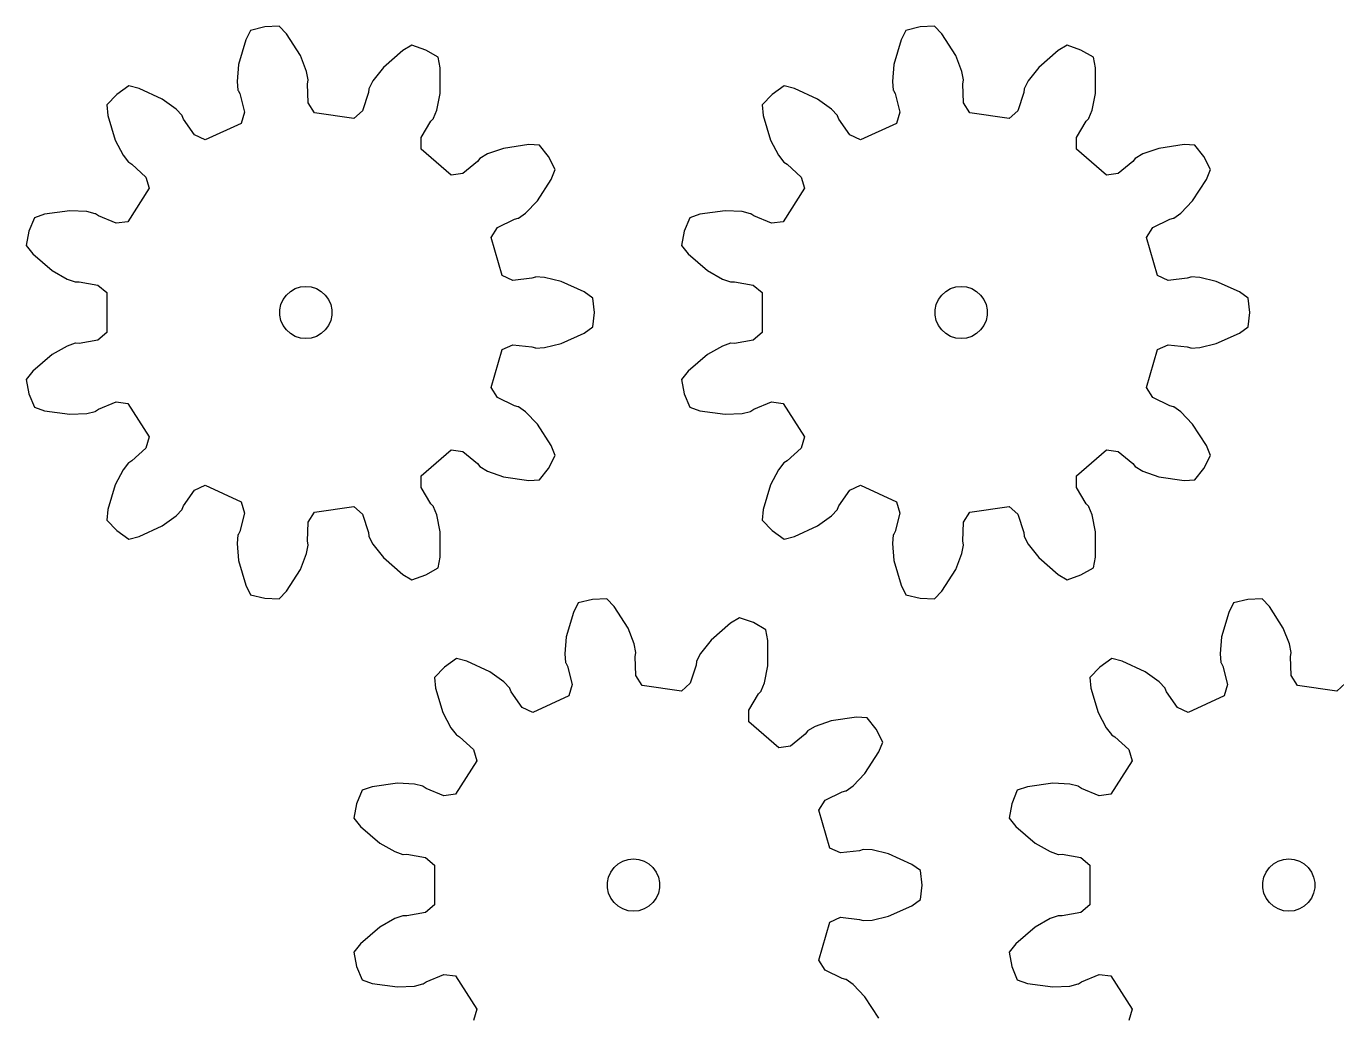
# Model space of a CAD drawing. Extents: x 0 to 183, y 0 to 230.
# Drawn here: x 0 to 75.2, y 173.3 to 229.9 of the extents above; entities that cross this region are included whole.
import ezdxf

# ---------------------------------------------------------------- set-up
doc = ezdxf.new("R2010")
doc.units = 0

msp = doc.modelspace()

# ---------------------------------------------------------------- linework, layer by layer
for p, q in [((12.873, 229.69), (12.594, 229.144)), ((13.684, 229.887), (12.873, 229.69)), ((14.517, 229.927), (13.684, 229.887)), ((14.939, 229.481), (14.517, 229.927)), ((15.726, 228.247), (14.939, 229.481)), ((50.465, 229.69), (50.185, 229.144)), ((51.276, 229.887), (50.465, 229.69)), ((52.109, 229.927), (51.276, 229.887)), ((52.531, 229.481), (52.109, 229.927)), ((53.318, 228.247), (52.531, 229.481)), ((12.594, 229.144), (12.187, 227.738)), ((22.127, 228.833), (21.597, 228.524)), ((22.916, 228.56), (22.127, 228.833)), ((23.638, 228.143), (22.916, 228.56)), ((50.185, 229.144), (49.778, 227.738)), ((59.719, 228.833), (59.188, 228.524)), ((60.507, 228.56), (59.719, 228.833)), ((61.23, 228.143), (60.507, 228.56)), ((16.087, 227.335), (15.726, 228.247)), ((21.597, 228.524), (20.494, 227.561)), ((23.752, 227.539), (23.638, 228.143)), ((53.679, 227.335), (53.318, 228.247)), ((59.188, 228.524), (58.086, 227.561)), ((61.344, 227.539), (61.23, 228.143)), ((12.187, 227.738), (12.097, 226.761)), ((16.18, 226.844), (16.087, 227.335)), ((20.494, 227.561), (19.891, 226.788)), ((23.747, 226.076), (23.752, 227.539)), ((49.778, 227.738), (49.689, 226.761)), ((53.772, 226.844), (53.679, 227.335)), ((58.086, 227.561), (57.482, 226.788)), ((61.338, 226.076), (61.344, 227.539)), ((5.88, 226.497), (5.2, 226.013)), ((6.476, 226.35), (5.88, 226.497)), ((7.805, 225.737), (6.476, 226.35)), ((12.097, 226.761), (12.146, 226.264)), ((16.139, 226.62), (16.18, 226.827)), ((16.175, 225.53), (16.139, 226.62)), ((16.18, 226.827), (16.18, 226.844)), ((19.658, 226.326), (19.639, 226.117)), ((19.663, 226.343), (19.658, 226.326)), ((19.891, 226.788), (19.663, 226.343)), ((43.471, 226.497), (42.792, 226.013)), ((44.068, 226.35), (43.471, 226.497)), ((45.396, 225.737), (44.068, 226.35)), ((49.689, 226.761), (49.738, 226.264)), ((53.731, 226.62), (53.772, 226.827)), ((53.767, 225.53), (53.731, 226.62)), ((53.772, 226.827), (53.772, 226.844)), ((57.25, 226.326), (57.231, 226.117)), ((57.255, 226.343), (57.25, 226.326)), ((57.482, 226.788), (57.255, 226.343)), ((5.2, 226.013), (4.624, 225.409)), ((8.602, 225.165), (7.805, 225.737)), ((12.146, 226.264), (12.151, 226.247)), ((12.151, 226.247), (12.248, 226.061)), ((12.248, 226.061), (12.521, 225.004)), ((19.639, 226.117), (19.298, 225.081)), ((23.557, 225.113), (23.747, 226.076)), ((42.792, 226.013), (42.216, 225.409)), ((46.193, 225.165), (45.396, 225.737)), ((49.738, 226.264), (49.743, 226.247)), ((49.743, 226.247), (49.84, 226.061)), ((49.84, 226.061), (50.113, 225.004)), ((57.231, 226.117), (56.889, 225.081)), ((61.149, 225.113), (61.338, 226.076)), ((4.624, 225.409), (4.685, 224.798)), ((4.685, 224.798), (5.102, 223.395)), ((8.945, 224.802), (8.602, 225.165)), ((8.955, 224.787), (8.945, 224.802)), ((12.521, 225.004), (12.336, 224.354)), ((16.536, 224.958), (16.175, 225.53)), ((18.79, 224.634), (16.536, 224.958)), ((19.298, 225.081), (18.79, 224.634)), ((23.37, 224.65), (23.557, 225.113)), ((42.216, 225.409), (42.277, 224.798)), ((42.277, 224.798), (42.694, 223.395)), ((46.537, 224.802), (46.193, 225.165)), ((46.546, 224.787), (46.537, 224.802)), ((50.113, 225.004), (49.927, 224.354)), ((54.128, 224.958), (53.767, 225.53)), ((56.382, 224.634), (54.128, 224.958)), ((56.889, 225.081), (56.382, 224.634)), ((60.962, 224.65), (61.149, 225.113)), ((9.032, 224.592), (8.955, 224.787)), ((9.652, 223.694), (9.032, 224.592)), ((12.336, 224.354), (10.264, 223.409)), ((22.656, 223.547), (23.215, 224.484)), ((23.215, 224.484), (23.361, 224.636)), ((23.361, 224.636), (23.37, 224.65)), ((46.624, 224.592), (46.546, 224.787)), ((47.243, 223.694), (46.624, 224.592)), ((49.927, 224.354), (47.856, 223.409)), ((60.247, 223.547), (60.806, 224.484)), ((60.806, 224.484), (60.952, 224.636)), ((60.952, 224.636), (60.962, 224.65)), ((5.102, 223.395), (5.555, 222.525)), ((10.264, 223.409), (9.652, 223.694)), ((22.65, 222.871), (22.656, 223.547)), ((42.694, 223.395), (43.147, 222.525)), ((47.856, 223.409), (47.243, 223.694)), ((60.242, 222.871), (60.247, 223.547)), ((24.371, 221.38), (22.65, 222.871)), ((26.461, 222.597), (26.03, 222.346)), ((27.387, 222.921), (26.461, 222.597)), ((28.835, 223.135), (27.387, 222.921)), ((29.448, 223.108), (28.835, 223.135)), ((29.964, 222.452), (29.448, 223.108)), ((61.963, 221.38), (60.242, 222.871)), ((64.053, 222.597), (63.621, 222.346)), ((64.979, 222.921), (64.053, 222.597)), ((66.427, 223.135), (64.979, 222.921)), ((67.04, 223.108), (66.427, 223.135)), ((67.556, 222.452), (67.04, 223.108)), ((5.555, 222.525), (5.865, 222.134)), ((5.865, 222.134), (5.879, 222.122)), ((5.879, 222.122), (6.061, 222.017)), ((6.061, 222.017), (6.862, 221.276)), ((25.887, 222.168), (25.04, 221.481)), ((26.017, 222.334), (25.887, 222.168)), ((26.03, 222.346), (26.017, 222.334)), ((30.346, 221.711), (29.964, 222.452)), ((43.147, 222.525), (43.457, 222.134)), ((43.457, 222.134), (43.47, 222.122)), ((43.47, 222.122), (43.653, 222.017)), ((43.653, 222.017), (44.454, 221.276)), ((63.479, 222.168), (62.631, 221.481)), ((63.608, 222.334), (63.479, 222.168)), ((63.621, 222.346), (63.608, 222.334)), ((67.938, 221.711), (67.556, 222.452)), ((6.862, 221.276), (7.057, 220.629)), ((25.04, 221.481), (24.371, 221.38)), ((29.321, 219.913), (30.116, 221.141)), ((30.116, 221.141), (30.346, 221.711)), ((44.454, 221.276), (44.649, 220.629)), ((62.631, 221.481), (61.963, 221.38)), ((66.912, 219.913), (67.708, 221.141)), ((67.708, 221.141), (67.938, 221.711)), ((7.057, 220.629), (5.826, 218.714)), ((44.649, 220.629), (43.418, 218.714)), ((28.641, 219.206), (29.321, 219.913)), ((66.232, 219.206), (66.912, 219.913)), ((0.468, 218.941), (0.158, 218.167)), ((1.049, 219.14), (0.468, 218.941)), ((2.498, 219.343), (1.049, 219.14)), ((3.478, 219.293), (2.498, 219.343)), ((3.963, 219.173), (3.478, 219.293)), ((3.979, 219.166), (3.963, 219.173)), ((4.15, 219.043), (3.979, 219.166)), ((5.156, 218.623), (4.15, 219.043)), ((27.035, 218.376), (28.012, 218.861)), ((28.012, 218.861), (28.217, 218.91)), ((28.217, 218.91), (28.233, 218.918)), ((28.233, 218.918), (28.641, 219.206)), ((38.06, 218.941), (37.75, 218.167)), ((38.641, 219.14), (38.06, 218.941)), ((40.09, 219.343), (38.641, 219.14)), ((41.069, 219.293), (40.09, 219.343)), ((41.554, 219.173), (41.069, 219.293)), ((41.57, 219.166), (41.554, 219.173)), ((41.741, 219.043), (41.57, 219.166)), ((42.748, 218.623), (41.741, 219.043)), ((64.627, 218.376), (65.604, 218.861)), ((65.604, 218.861), (65.809, 218.91)), ((65.809, 218.91), (65.825, 218.918)), ((65.825, 218.918), (66.232, 219.206)), ((0.158, 218.167), (0, 217.347)), ((5.826, 218.714), (5.156, 218.623)), ((26.666, 217.81), (27.035, 218.376)), ((37.75, 218.167), (37.592, 217.347)), ((43.418, 218.714), (42.748, 218.623)), ((64.257, 217.81), (64.627, 218.376)), ((0, 217.347), (0.381, 216.866)), ((27.307, 215.625), (26.666, 217.81)), ((37.592, 217.347), (37.973, 216.866)), ((64.899, 215.625), (64.257, 217.81)), ((0.381, 216.866), (1.491, 215.912)), ((37.973, 216.866), (39.082, 215.912)), ((1.491, 215.912), (2.342, 215.425)), ((39.082, 215.912), (39.934, 215.425)), ((2.342, 215.425), (2.815, 215.263)), ((2.815, 215.263), (2.832, 215.261)), ((2.832, 215.261), (3.042, 215.271)), ((3.042, 215.271), (4.116, 215.081)), ((4.116, 215.081), (4.63, 214.642)), ((27.924, 215.349), (27.307, 215.625)), ((29.008, 215.469), (27.924, 215.349)), ((29.207, 215.538), (29.008, 215.469)), ((29.224, 215.541), (29.207, 215.538)), ((29.723, 215.519), (29.224, 215.541)), ((30.678, 215.291), (29.723, 215.519)), ((32.011, 214.688), (30.678, 215.291)), ((39.934, 215.425), (40.406, 215.263)), ((40.406, 215.263), (40.424, 215.261)), ((40.424, 215.261), (40.634, 215.271)), ((40.634, 215.271), (41.708, 215.081)), ((41.708, 215.081), (42.222, 214.642)), ((65.516, 215.349), (64.899, 215.625)), ((66.6, 215.469), (65.516, 215.349)), ((66.799, 215.538), (66.6, 215.469)), ((66.816, 215.541), (66.799, 215.538)), ((67.315, 215.519), (66.816, 215.541)), ((68.269, 215.291), (67.315, 215.519)), ((69.603, 214.688), (68.269, 215.291)), ((4.63, 214.642), (4.63, 212.365)), ((14.74, 214.253), (14.925, 214.507)), ((14.925, 214.507), (15.158, 214.717)), ((15.158, 214.717), (15.429, 214.874)), ((15.429, 214.874), (15.728, 214.971)), ((15.728, 214.971), (16.04, 215.003)), ((16.04, 215.003), (16.351, 214.971)), ((16.351, 214.971), (16.65, 214.874)), ((16.65, 214.874), (16.921, 214.717)), ((16.921, 214.717), (17.154, 214.507)), ((17.154, 214.507), (17.339, 214.253)), ((32.512, 214.334), (32.011, 214.688)), ((32.592, 213.503), (32.512, 214.334)), ((42.222, 214.642), (42.222, 212.365)), ((52.332, 214.253), (52.516, 214.507)), ((52.516, 214.507), (52.75, 214.717)), ((52.75, 214.717), (53.021, 214.874)), ((53.021, 214.874), (53.319, 214.971)), ((53.319, 214.971), (53.631, 215.003)), ((53.631, 215.003), (53.943, 214.971)), ((53.943, 214.971), (54.241, 214.874)), ((54.241, 214.874), (54.513, 214.717)), ((54.513, 214.717), (54.746, 214.507)), ((54.746, 214.507), (54.93, 214.253)), ((70.104, 214.334), (69.603, 214.688)), ((70.183, 213.503), (70.104, 214.334)), ((14.548, 213.66), (14.613, 213.967)), ((14.548, 213.347), (14.548, 213.66)), ((14.613, 213.967), (14.74, 214.253)), ((17.339, 214.253), (17.466, 213.967)), ((17.466, 213.967), (17.531, 213.66)), ((17.531, 213.66), (17.531, 213.347)), ((52.139, 213.66), (52.205, 213.967)), ((52.139, 213.347), (52.139, 213.66)), ((52.205, 213.967), (52.332, 214.253)), ((54.93, 214.253), (55.058, 213.967)), ((55.058, 213.967), (55.123, 213.66)), ((55.123, 213.66), (55.123, 213.347)), ((14.613, 213.04), (14.548, 213.347)), ((14.74, 212.753), (14.613, 213.04)), ((17.466, 213.04), (17.339, 212.753)), ((17.531, 213.347), (17.466, 213.04)), ((32.512, 212.673), (32.592, 213.503)), ((52.205, 213.04), (52.139, 213.347)), ((52.332, 212.753), (52.205, 213.04)), ((55.058, 213.04), (54.93, 212.753)), ((55.123, 213.347), (55.058, 213.04)), ((70.104, 212.673), (70.183, 213.503)), ((4.63, 212.365), (4.116, 211.926)), ((14.925, 212.5), (14.74, 212.753)), ((15.158, 212.29), (14.925, 212.5)), ((15.429, 212.133), (15.158, 212.29)), ((15.728, 212.036), (15.429, 212.133)), ((16.04, 212.003), (15.728, 212.036)), ((16.351, 212.036), (16.04, 212.003)), ((16.65, 212.133), (16.351, 212.036)), ((16.921, 212.29), (16.65, 212.133)), ((17.154, 212.5), (16.921, 212.29)), ((17.339, 212.753), (17.154, 212.5)), ((30.678, 211.716), (32.011, 212.319)), ((32.011, 212.319), (32.512, 212.673)), ((42.222, 212.365), (41.708, 211.926)), ((52.516, 212.5), (52.332, 212.753)), ((52.75, 212.29), (52.516, 212.5)), ((53.021, 212.133), (52.75, 212.29)), ((53.319, 212.036), (53.021, 212.133)), ((53.631, 212.003), (53.319, 212.036)), ((53.943, 212.036), (53.631, 212.003)), ((54.241, 212.133), (53.943, 212.036)), ((54.513, 212.29), (54.241, 212.133)), ((54.746, 212.5), (54.513, 212.29)), ((54.93, 212.753), (54.746, 212.5)), ((68.269, 211.716), (69.603, 212.319)), ((69.603, 212.319), (70.104, 212.673)), ((2.342, 211.582), (1.491, 211.095)), ((2.815, 211.744), (2.342, 211.582)), ((2.832, 211.746), (2.815, 211.744)), ((3.042, 211.735), (2.832, 211.746)), ((4.116, 211.926), (3.042, 211.735)), ((26.666, 209.197), (27.307, 211.381)), ((27.307, 211.381), (27.924, 211.658)), ((27.924, 211.658), (29.008, 211.538)), ((29.008, 211.538), (29.207, 211.468)), ((29.207, 211.468), (29.224, 211.466)), ((29.224, 211.466), (29.723, 211.488)), ((29.723, 211.488), (30.678, 211.716)), ((39.934, 211.582), (39.082, 211.095)), ((40.406, 211.744), (39.934, 211.582)), ((40.424, 211.746), (40.406, 211.744)), ((40.634, 211.735), (40.424, 211.746)), ((41.708, 211.926), (40.634, 211.735)), ((64.257, 209.197), (64.899, 211.381)), ((64.899, 211.381), (65.516, 211.658)), ((65.516, 211.658), (66.6, 211.538)), ((66.6, 211.538), (66.799, 211.468)), ((66.799, 211.468), (66.816, 211.466)), ((66.816, 211.466), (67.315, 211.488)), ((67.315, 211.488), (68.269, 211.716)), ((1.491, 211.095), (0.381, 210.141)), ((39.082, 211.095), (37.973, 210.141)), ((0.381, 210.141), (0, 209.659)), ((37.973, 210.141), (37.592, 209.659)), ((0, 209.659), (0.158, 208.84)), ((27.035, 208.631), (26.666, 209.197)), ((37.592, 209.659), (37.75, 208.84)), ((64.627, 208.631), (64.257, 209.197)), ((0.158, 208.84), (0.468, 208.066)), ((4.15, 207.964), (5.156, 208.384)), ((5.156, 208.384), (5.826, 208.293)), ((5.826, 208.293), (7.057, 206.377)), ((28.012, 208.145), (27.035, 208.631)), ((37.75, 208.84), (38.06, 208.066)), ((41.741, 207.964), (42.748, 208.384)), ((42.748, 208.384), (43.418, 208.293)), ((43.418, 208.293), (44.649, 206.377)), ((65.604, 208.145), (64.627, 208.631)), ((0.468, 208.066), (1.049, 207.867)), ((1.049, 207.867), (2.498, 207.664)), ((2.498, 207.664), (3.478, 207.714)), ((3.478, 207.714), (3.963, 207.834)), ((3.963, 207.834), (3.979, 207.841)), ((3.979, 207.841), (4.15, 207.964)), ((28.217, 208.096), (28.012, 208.145)), ((28.233, 208.089), (28.217, 208.096)), ((28.641, 207.801), (28.233, 208.089)), ((29.321, 207.093), (28.641, 207.801)), ((38.06, 208.066), (38.641, 207.867)), ((38.641, 207.867), (40.09, 207.664)), ((40.09, 207.664), (41.069, 207.714)), ((41.069, 207.714), (41.554, 207.834)), ((41.554, 207.834), (41.57, 207.841)), ((41.57, 207.841), (41.741, 207.964)), ((65.809, 208.096), (65.604, 208.145)), ((65.825, 208.089), (65.809, 208.096)), ((66.232, 207.801), (65.825, 208.089)), ((66.912, 207.093), (66.232, 207.801)), ((30.116, 205.865), (29.321, 207.093)), ((67.708, 205.865), (66.912, 207.093)), ((7.057, 206.377), (6.862, 205.73)), ((44.649, 206.377), (44.454, 205.73)), ((6.862, 205.73), (6.061, 204.989)), ((22.65, 204.135), (24.371, 205.626)), ((24.371, 205.626), (25.04, 205.525)), ((25.04, 205.525), (25.887, 204.838)), ((29.964, 204.555), (30.346, 205.296)), ((30.346, 205.296), (30.116, 205.865)), ((44.454, 205.73), (43.653, 204.989)), ((60.242, 204.135), (61.963, 205.626)), ((61.963, 205.626), (62.631, 205.525)), ((62.631, 205.525), (63.479, 204.838)), ((67.556, 204.555), (67.938, 205.296)), ((67.938, 205.296), (67.708, 205.865)), ((5.865, 204.873), (5.555, 204.482)), ((5.879, 204.885), (5.865, 204.873)), ((6.061, 204.989), (5.879, 204.885)), ((25.887, 204.838), (26.017, 204.672)), ((26.017, 204.672), (26.03, 204.661)), ((26.03, 204.661), (26.461, 204.41)), ((29.448, 203.899), (29.964, 204.555)), ((43.457, 204.873), (43.147, 204.482)), ((43.47, 204.885), (43.457, 204.873)), ((43.653, 204.989), (43.47, 204.885)), ((63.479, 204.838), (63.608, 204.672)), ((63.608, 204.672), (63.621, 204.661)), ((63.621, 204.661), (64.053, 204.41)), ((67.04, 203.899), (67.556, 204.555)), ((5.555, 204.482), (5.102, 203.611)), ((22.656, 203.46), (22.65, 204.135)), ((26.461, 204.41), (27.387, 204.085)), ((27.387, 204.085), (28.835, 203.872)), ((28.835, 203.872), (29.448, 203.899)), ((43.147, 204.482), (42.694, 203.611)), ((60.247, 203.46), (60.242, 204.135)), ((64.053, 204.41), (64.979, 204.085)), ((64.979, 204.085), (66.427, 203.872)), ((66.427, 203.872), (67.04, 203.899)), ((5.102, 203.611), (4.685, 202.209)), ((9.032, 202.415), (9.652, 203.313)), ((9.652, 203.313), (10.264, 203.598)), ((10.264, 203.598), (12.336, 202.652)), ((23.215, 202.523), (22.656, 203.46)), ((42.694, 203.611), (42.277, 202.209)), ((46.624, 202.415), (47.243, 203.313)), ((47.243, 203.313), (47.856, 203.598)), ((47.856, 203.598), (49.927, 202.652)), ((60.806, 202.523), (60.247, 203.46)), ((8.955, 202.219), (9.032, 202.415)), ((12.336, 202.652), (12.521, 202.002)), ((16.536, 202.048), (18.79, 202.372)), ((18.79, 202.372), (19.298, 201.926)), ((23.361, 202.371), (23.215, 202.523)), ((23.37, 202.356), (23.361, 202.371)), ((23.557, 201.893), (23.37, 202.356)), ((46.546, 202.219), (46.624, 202.415)), ((49.927, 202.652), (50.113, 202.002)), ((54.128, 202.048), (56.382, 202.372)), ((56.382, 202.372), (56.889, 201.926)), ((60.952, 202.371), (60.806, 202.523)), ((60.962, 202.356), (60.952, 202.371)), ((61.149, 201.893), (60.962, 202.356)), ((4.685, 202.209), (4.624, 201.598)), ((4.624, 201.598), (5.2, 200.994)), ((7.805, 201.27), (8.602, 201.842)), ((8.602, 201.842), (8.945, 202.205)), ((8.945, 202.205), (8.955, 202.219)), ((12.521, 202.002), (12.248, 200.946)), ((16.175, 201.477), (16.536, 202.048)), ((19.298, 201.926), (19.639, 200.89)), ((23.747, 200.931), (23.557, 201.893)), ((42.277, 202.209), (42.216, 201.598)), ((42.216, 201.598), (42.792, 200.994)), ((45.396, 201.27), (46.193, 201.842)), ((46.193, 201.842), (46.537, 202.205)), ((46.537, 202.205), (46.546, 202.219)), ((50.113, 202.002), (49.84, 200.946)), ((53.767, 201.477), (54.128, 202.048)), ((56.889, 201.926), (57.231, 200.89)), ((61.338, 200.931), (61.149, 201.893)), ((5.2, 200.994), (5.88, 200.51)), ((6.476, 200.657), (7.805, 201.27)), ((12.146, 200.743), (12.097, 200.246)), ((12.151, 200.759), (12.146, 200.743)), ((12.248, 200.946), (12.151, 200.759)), ((16.139, 200.387), (16.175, 201.477)), ((19.639, 200.89), (19.658, 200.68)), ((23.752, 199.467), (23.747, 200.931)), ((42.792, 200.994), (43.471, 200.51)), ((44.068, 200.657), (45.396, 201.27)), ((49.738, 200.743), (49.689, 200.246)), ((49.743, 200.759), (49.738, 200.743)), ((49.84, 200.946), (49.743, 200.759)), ((53.731, 200.387), (53.767, 201.477)), ((57.231, 200.89), (57.25, 200.68)), ((61.344, 199.467), (61.338, 200.931)), ((5.88, 200.51), (6.476, 200.657)), ((12.097, 200.246), (12.187, 199.269)), ((16.087, 199.672), (16.18, 200.163)), ((16.18, 200.18), (16.139, 200.387)), ((16.18, 200.163), (16.18, 200.18)), ((19.658, 200.68), (19.663, 200.663)), ((19.663, 200.663), (19.891, 200.219)), ((19.891, 200.219), (20.494, 199.445)), ((43.471, 200.51), (44.068, 200.657)), ((49.689, 200.246), (49.778, 199.269)), ((53.679, 199.672), (53.772, 200.163)), ((53.772, 200.18), (53.731, 200.387)), ((53.772, 200.163), (53.772, 200.18)), ((57.25, 200.68), (57.255, 200.663)), ((57.255, 200.663), (57.482, 200.219)), ((57.482, 200.219), (58.086, 199.445)), ((12.187, 199.269), (12.594, 197.863)), ((15.726, 198.76), (16.087, 199.672)), ((20.494, 199.445), (21.597, 198.483)), ((23.638, 198.864), (23.752, 199.467)), ((49.778, 199.269), (50.185, 197.863)), ((53.318, 198.76), (53.679, 199.672)), ((58.086, 199.445), (59.188, 198.483)), ((61.23, 198.864), (61.344, 199.467)), ((14.939, 197.526), (15.726, 198.76)), ((21.597, 198.483), (22.127, 198.174)), ((22.916, 198.447), (23.638, 198.864)), ((52.531, 197.526), (53.318, 198.76)), ((59.188, 198.483), (59.719, 198.174)), ((60.507, 198.447), (61.23, 198.864)), ((12.594, 197.863), (12.873, 197.316)), ((22.127, 198.174), (22.916, 198.447)), ((50.185, 197.863), (50.465, 197.316)), ((59.719, 198.174), (60.507, 198.447)), ((12.873, 197.316), (13.684, 197.12)), ((13.684, 197.12), (14.517, 197.08)), ((14.517, 197.08), (14.939, 197.526)), ((32.48, 197.04), (31.669, 196.844)), ((33.313, 197.08), (32.48, 197.04)), ((33.735, 196.634), (33.313, 197.08)), ((50.465, 197.316), (51.276, 197.12)), ((51.276, 197.12), (52.109, 197.08)), ((52.109, 197.08), (52.531, 197.526)), ((70.071, 197.04), (69.261, 196.844)), ((70.905, 197.08), (70.071, 197.04)), ((71.327, 196.634), (70.905, 197.08)), ((31.39, 196.297), (30.983, 194.892)), ((31.669, 196.844), (31.39, 196.297)), ((34.522, 195.4), (33.735, 196.634)), ((68.981, 196.297), (68.574, 194.892)), ((69.261, 196.844), (68.981, 196.297)), ((72.113, 195.4), (71.327, 196.634)), ((40.392, 195.677), (39.29, 194.715)), ((40.923, 195.986), (40.392, 195.677)), ((41.711, 195.713), (40.923, 195.986)), ((42.434, 195.296), (41.711, 195.713)), ((30.983, 194.892), (30.893, 193.914)), ((34.883, 194.488), (34.522, 195.4)), ((42.548, 194.693), (42.434, 195.296)), ((68.574, 194.892), (68.484, 193.914)), ((72.475, 194.488), (72.113, 195.4)), ((34.976, 193.997), (34.883, 194.488)), ((34.935, 193.773), (34.976, 193.98)), ((34.976, 193.98), (34.976, 193.997)), ((39.29, 194.715), (38.686, 193.941)), ((42.543, 193.229), (42.548, 194.693)), ((72.567, 193.997), (72.475, 194.488)), ((72.527, 193.773), (72.567, 193.98)), ((72.567, 193.98), (72.567, 193.997)), ((24.676, 193.65), (23.996, 193.166)), ((25.272, 193.503), (24.676, 193.65)), ((26.6, 192.89), (25.272, 193.503)), ((30.893, 193.914), (30.942, 193.417)), ((30.942, 193.417), (30.947, 193.401)), ((30.947, 193.401), (31.044, 193.214)), ((31.044, 193.214), (31.317, 192.158)), ((34.971, 192.683), (34.935, 193.773)), ((38.435, 193.27), (38.093, 192.234)), ((38.454, 193.48), (38.435, 193.27)), ((38.459, 193.497), (38.454, 193.48)), ((38.686, 193.941), (38.459, 193.497)), ((42.353, 192.267), (42.543, 193.229)), ((62.267, 193.65), (61.588, 193.166)), ((62.863, 193.503), (62.267, 193.65)), ((64.192, 192.89), (62.863, 193.503)), ((68.484, 193.914), (68.534, 193.417)), ((68.534, 193.417), (68.539, 193.401)), ((68.539, 193.401), (68.636, 193.214)), ((68.636, 193.214), (68.909, 192.158)), ((72.563, 192.683), (72.527, 193.773)), ((23.996, 193.166), (23.42, 192.562)), ((23.42, 192.562), (23.481, 191.951)), ((27.398, 192.318), (26.6, 192.89)), ((35.332, 192.112), (34.971, 192.683)), ((61.588, 193.166), (61.012, 192.562)), ((61.012, 192.562), (61.073, 191.951)), ((64.989, 192.318), (64.192, 192.89)), ((72.924, 192.112), (72.563, 192.683)), ((23.481, 191.951), (23.898, 190.549)), ((27.741, 191.956), (27.398, 192.318)), ((27.75, 191.941), (27.741, 191.956)), ((27.828, 191.745), (27.75, 191.941)), ((28.448, 190.847), (27.828, 191.745)), ((31.317, 192.158), (31.131, 191.508)), ((37.586, 191.788), (35.332, 192.112)), ((38.093, 192.234), (37.586, 191.788)), ((42.011, 191.637), (42.157, 191.789)), ((42.157, 191.789), (42.166, 191.804)), ((42.166, 191.804), (42.353, 192.267)), ((61.073, 191.951), (61.49, 190.549)), ((65.333, 191.956), (64.989, 192.318)), ((65.342, 191.941), (65.333, 191.956)), ((65.42, 191.745), (65.342, 191.941)), ((66.039, 190.847), (65.42, 191.745)), ((68.909, 192.158), (68.723, 191.508)), ((75.178, 191.788), (72.924, 192.112)), ((75.685, 192.234), (75.178, 191.788)), ((31.131, 191.508), (29.06, 190.562)), ((41.451, 190.7), (42.011, 191.637)), ((68.723, 191.508), (66.652, 190.562)), ((23.898, 190.549), (24.351, 189.678)), ((29.06, 190.562), (28.448, 190.847)), ((41.446, 190.025), (41.451, 190.7)), ((47.631, 190.288), (46.183, 190.075)), ((48.244, 190.261), (47.631, 190.288)), ((48.76, 189.605), (48.244, 190.261)), ((61.49, 190.549), (61.943, 189.678)), ((66.652, 190.562), (66.039, 190.847)), ((24.351, 189.678), (24.661, 189.287)), ((43.167, 188.534), (41.446, 190.025)), ((44.812, 189.488), (44.683, 189.322)), ((44.826, 189.499), (44.812, 189.488)), ((45.257, 189.75), (44.826, 189.499)), ((46.183, 190.075), (45.257, 189.75)), ((49.142, 188.864), (48.76, 189.605)), ((61.943, 189.678), (62.253, 189.287)), ((24.661, 189.287), (24.674, 189.275)), ((24.674, 189.275), (24.857, 189.171)), ((24.857, 189.171), (25.658, 188.43)), ((44.683, 189.322), (43.835, 188.635)), ((48.912, 188.295), (49.142, 188.864)), ((62.253, 189.287), (62.266, 189.275)), ((62.266, 189.275), (62.449, 189.171)), ((62.449, 189.171), (63.249, 188.43)), ((25.658, 188.43), (25.853, 187.783)), ((43.835, 188.635), (43.167, 188.534)), ((48.116, 187.067), (48.912, 188.295)), ((63.249, 188.43), (63.445, 187.783)), ((25.853, 187.783), (24.622, 185.867)), ((63.445, 187.783), (62.213, 185.867)), ((21.294, 186.496), (19.845, 186.293)), ((22.274, 186.446), (21.294, 186.496)), ((47.437, 186.359), (48.116, 187.067)), ((58.885, 186.496), (57.436, 186.293)), ((59.865, 186.446), (58.885, 186.496)), ((19.264, 186.095), (18.954, 185.32)), ((19.845, 186.293), (19.264, 186.095)), ((22.759, 186.326), (22.274, 186.446)), ((22.774, 186.319), (22.759, 186.326)), ((22.946, 186.196), (22.774, 186.319)), ((23.952, 185.776), (22.946, 186.196)), ((24.622, 185.867), (23.952, 185.776)), ((45.831, 185.529), (46.808, 186.015)), ((46.808, 186.015), (47.013, 186.064)), ((47.013, 186.064), (47.029, 186.071)), ((47.029, 186.071), (47.437, 186.359)), ((56.855, 186.095), (56.545, 185.32)), ((57.436, 186.293), (56.855, 186.095)), ((60.35, 186.326), (59.865, 186.446)), ((60.366, 186.319), (60.35, 186.326)), ((60.537, 186.196), (60.366, 186.319)), ((61.544, 185.776), (60.537, 186.196)), ((62.213, 185.867), (61.544, 185.776)), ((18.954, 185.32), (18.796, 184.501)), ((45.462, 184.963), (45.831, 185.529)), ((46.103, 182.779), (45.462, 184.963)), ((56.545, 185.32), (56.387, 184.501)), ((18.796, 184.501), (19.177, 184.019)), ((56.387, 184.501), (56.769, 184.019)), ((19.177, 184.019), (20.286, 183.065)), ((56.769, 184.019), (57.878, 183.065)), ((20.286, 183.065), (21.138, 182.578)), ((46.72, 182.502), (46.103, 182.779)), ((48.003, 182.692), (47.804, 182.622)), ((48.02, 182.694), (48.003, 182.692)), ((48.519, 182.672), (48.02, 182.694)), ((57.878, 183.065), (58.73, 182.578)), ((21.138, 182.578), (21.61, 182.416)), ((21.61, 182.416), (21.628, 182.414)), ((21.628, 182.414), (21.838, 182.425)), ((21.838, 182.425), (22.912, 182.234)), ((22.912, 182.234), (23.426, 181.795)), ((33.954, 181.87), (34.225, 182.027)), ((34.225, 182.027), (34.523, 182.124)), ((34.523, 182.124), (34.835, 182.157)), ((34.835, 182.157), (35.147, 182.124)), ((35.147, 182.124), (35.445, 182.027)), ((35.445, 182.027), (35.717, 181.87)), ((47.804, 182.622), (46.72, 182.502)), ((49.474, 182.444), (48.519, 182.672)), ((50.807, 181.842), (49.474, 182.444)), ((58.73, 182.578), (59.202, 182.416)), ((59.202, 182.416), (59.219, 182.414)), ((59.219, 182.414), (59.43, 182.425)), ((59.43, 182.425), (60.504, 182.234)), ((60.504, 182.234), (61.018, 181.795)), ((71.545, 181.87), (71.817, 182.027)), ((71.817, 182.027), (72.115, 182.124)), ((72.115, 182.124), (72.427, 182.157)), ((72.427, 182.157), (72.739, 182.124)), ((72.739, 182.124), (73.037, 182.027)), ((73.037, 182.027), (73.309, 181.87)), ((23.426, 181.795), (23.426, 179.518)), ((33.409, 181.12), (33.536, 181.407)), ((33.536, 181.407), (33.721, 181.66)), ((33.721, 181.66), (33.954, 181.87)), ((35.717, 181.87), (35.95, 181.66)), ((35.95, 181.66), (36.134, 181.407)), ((36.134, 181.407), (36.262, 181.12)), ((51.308, 181.487), (50.807, 181.842)), ((51.387, 180.657), (51.308, 181.487)), ((61.018, 181.795), (61.018, 179.518)), ((71, 181.12), (71.128, 181.407)), ((71.128, 181.407), (71.312, 181.66)), ((71.312, 181.66), (71.545, 181.87)), ((73.309, 181.87), (73.542, 181.66)), ((73.542, 181.66), (73.726, 181.407)), ((73.726, 181.407), (73.854, 181.12)), ((33.344, 180.813), (33.409, 181.12)), ((33.344, 180.5), (33.344, 180.813)), ((33.409, 180.193), (33.344, 180.5)), ((36.262, 181.12), (36.327, 180.813)), ((36.327, 180.5), (36.262, 180.193)), ((36.327, 180.813), (36.327, 180.5)), ((51.308, 179.826), (51.387, 180.657)), ((70.935, 180.813), (71, 181.12)), ((70.935, 180.5), (70.935, 180.813)), ((71, 180.193), (70.935, 180.5)), ((73.854, 181.12), (73.919, 180.813)), ((73.919, 180.5), (73.854, 180.193)), ((73.919, 180.813), (73.919, 180.5)), ((33.536, 179.907), (33.409, 180.193)), ((33.721, 179.653), (33.536, 179.907)), ((36.134, 179.907), (35.95, 179.653)), ((36.262, 180.193), (36.134, 179.907)), ((50.807, 179.472), (51.308, 179.826)), ((71.128, 179.907), (71, 180.193)), ((71.312, 179.653), (71.128, 179.907)), ((73.726, 179.907), (73.542, 179.653)), ((73.854, 180.193), (73.726, 179.907)), ((22.912, 179.079), (21.838, 178.889)), ((23.426, 179.518), (22.912, 179.079)), ((33.954, 179.443), (33.721, 179.653)), ((34.225, 179.286), (33.954, 179.443)), ((34.523, 179.189), (34.225, 179.286)), ((34.835, 179.157), (34.523, 179.189)), ((35.147, 179.189), (34.835, 179.157)), ((35.445, 179.286), (35.147, 179.189)), ((35.717, 179.443), (35.445, 179.286)), ((35.95, 179.653), (35.717, 179.443)), ((49.474, 178.869), (50.807, 179.472)), ((60.504, 179.079), (59.43, 178.889)), ((61.018, 179.518), (60.504, 179.079)), ((71.545, 179.443), (71.312, 179.653)), ((71.817, 179.286), (71.545, 179.443)), ((72.115, 179.189), (71.817, 179.286)), ((72.427, 179.157), (72.115, 179.189)), ((72.739, 179.189), (72.427, 179.157)), ((73.037, 179.286), (72.739, 179.189)), ((73.309, 179.443), (73.037, 179.286)), ((73.542, 179.653), (73.309, 179.443)), ((20.286, 178.248), (19.177, 177.294)), ((21.138, 178.736), (20.286, 178.248)), ((21.61, 178.897), (21.138, 178.736)), ((21.628, 178.9), (21.61, 178.897)), ((21.838, 178.889), (21.628, 178.9)), ((45.462, 176.35), (46.103, 178.535)), ((46.103, 178.535), (46.72, 178.811)), ((46.72, 178.811), (47.804, 178.691)), ((47.804, 178.691), (48.003, 178.622)), ((48.003, 178.622), (48.02, 178.619)), ((48.02, 178.619), (48.519, 178.641)), ((48.519, 178.641), (49.474, 178.869)), ((57.878, 178.248), (56.769, 177.294)), ((58.73, 178.736), (57.878, 178.248)), ((59.202, 178.897), (58.73, 178.736)), ((59.219, 178.9), (59.202, 178.897)), ((59.43, 178.889), (59.219, 178.9)), ((19.177, 177.294), (18.796, 176.813)), ((18.796, 176.813), (18.954, 175.993)), ((56.769, 177.294), (56.387, 176.813)), ((56.387, 176.813), (56.545, 175.993)), ((18.954, 175.993), (19.264, 175.219)), ((45.831, 175.784), (45.462, 176.35)), ((56.545, 175.993), (56.855, 175.219)), ((19.264, 175.219), (19.845, 175.02)), ((22.946, 175.117), (23.952, 175.537)), ((23.952, 175.537), (24.622, 175.446)), ((24.622, 175.446), (25.853, 173.531)), ((46.808, 175.299), (45.831, 175.784)), ((47.013, 175.25), (46.808, 175.299)), ((47.029, 175.242), (47.013, 175.25)), ((47.437, 174.954), (47.029, 175.242)), ((56.855, 175.219), (57.436, 175.02)), ((60.537, 175.117), (61.544, 175.537)), ((61.544, 175.537), (62.213, 175.446)), ((62.213, 175.446), (63.445, 173.531)), ((19.845, 175.02), (21.294, 174.817)), ((21.294, 174.817), (22.274, 174.868)), ((22.274, 174.868), (22.759, 174.987)), ((22.759, 174.987), (22.774, 174.994)), ((22.774, 174.994), (22.946, 175.117)), ((48.116, 174.247), (47.437, 174.954)), ((57.436, 175.02), (58.885, 174.817)), ((58.885, 174.817), (59.865, 174.868)), ((59.865, 174.868), (60.35, 174.987)), ((60.35, 174.987), (60.366, 174.994)), ((60.366, 174.994), (60.537, 175.117)), ((48.912, 173.019), (48.116, 174.247)), ((25.853, 173.531), (25.658, 172.884)), ((63.445, 173.531), (63.249, 172.884))]:
    msp.add_line(p, q)

doc.saveas('drawing.dxf')
